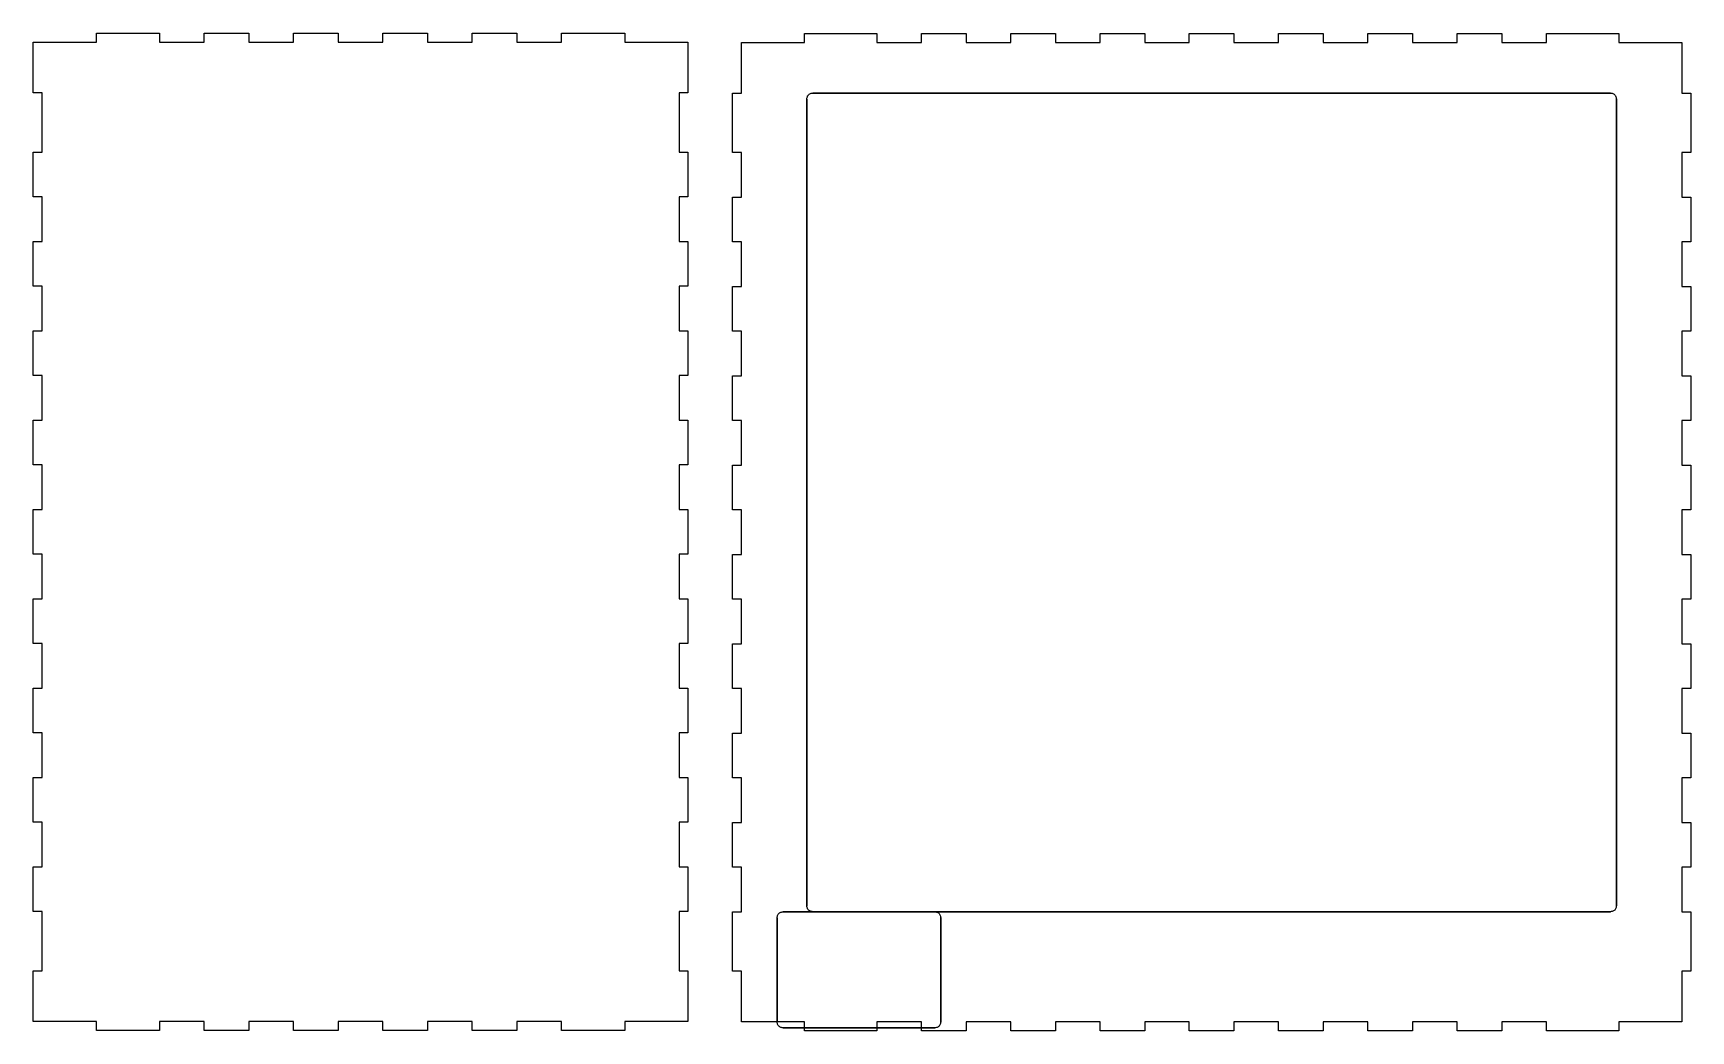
# Model space of a CAD drawing. Extents: x 37 to 594, y 53 to 388.
import ezdxf

# ---------------------------------------------------------------- set-up
doc = ezdxf.new("R2010")
doc.units = 0
doc.layers.add('Layer_1', color=7, linetype='CONTINUOUS')

msp = doc.modelspace()

# ---------------------------------------------------------------- linework, layer by layer
at = {"layer": 'Layer_1', "color": 7}
for points in [[(256.967668, 303.234113), (253.967665, 303.234113), (253.967665, 288.234102), (256.967668, 288.234102), (256.967668, 273.23409), (253.967665, 273.23409), (253.967665, 258.234079), (256.967668, 258.234079), (256.967668, 243.234068), (253.967665, 243.234068), (253.967665, 228.234056), (256.967668, 228.234056), (256.967668, 213.234045), (253.967665, 213.234045), (253.967665, 198.234033), (256.967668, 198.234033), (256.967668, 183.234022), (253.967665, 183.234022), (253.967665, 168.23401), (256.967668, 168.23401), (256.967668, 153.233999), (253.967665, 153.233999), (253.967665, 138.233988), (256.967668, 138.233988), (256.967668, 123.233976), (253.967665, 123.233976), (253.967665, 108.233965), (256.967668, 108.233965), (256.967668, 93.233967), (253.967665, 93.233967), (253.967665, 73.233924), (256.967668, 73.233924), (256.967668, 56.233931), (235.717649, 56.233931), (235.717649, 53.233937), (214.467628, 53.233937), (214.467628, 56.233931), (199.467614, 56.233931), (199.467614, 53.233937), (184.467603, 53.233937), (184.467603, 56.233931), (169.467586, 56.233931), (169.467586, 53.233937), (154.467572, 53.233937), (154.467572, 56.233931), (139.467558, 56.233931), (139.467558, 53.233937), (124.467547, 53.233937), (124.467547, 56.233931), (109.467531, 56.233931), (109.467531, 53.233937), (94.46752, 53.233937), (94.46752, 56.233931), (79.467503, 56.233931), (79.467503, 53.233937), (58.217486, 53.233937), (58.217486, 56.233931), (36.967465, 56.233931), (36.967465, 73.233924), (39.967468, 73.233924), (39.967468, 93.233967), (36.967465, 93.233967), (36.967465, 108.233965), (39.967468, 108.233965), (39.967468, 123.233976), (36.967465, 123.233976), (36.967465, 138.233988), (39.967468, 138.233988), (39.967468, 153.233999), (36.967465, 153.233999), (36.967465, 168.23401), (39.967468, 168.23401), (39.967468, 183.234022), (36.967465, 183.234022), (36.967465, 198.234033), (39.967468, 198.234033), (39.967468, 213.234045), (36.967465, 213.234045), (36.967465, 228.234056), (39.967468, 228.234056), (39.967468, 243.234068), (36.967465, 243.234068), (36.967465, 258.234079), (39.967468, 258.234079), (39.967468, 273.23409), (36.967465, 273.23409), (36.967465, 288.234102), (39.967468, 288.234102), (39.967468, 303.234113), (36.967465, 303.234113), (36.967465, 318.234125), (39.967468, 318.234125), (39.967468, 333.234136), (36.967465, 333.234136), (36.967465, 348.234148), (39.967468, 348.234148), (39.967468, 368.234163), (36.967465, 368.234163), (36.967465, 385.234176), (58.217486, 385.234176), (58.217486, 388.234178), (79.467503, 388.234178), (79.467503, 385.234176), (94.46752, 385.234176), (94.46752, 388.234178), (109.467531, 388.234178), (109.467531, 385.234176), (124.467547, 385.234176), (124.467547, 388.234178), (139.467558, 388.234178), (139.467558, 385.234176), (154.467572, 385.234176), (154.467572, 388.234178), (169.467586, 388.234178), (169.467586, 385.234176), (184.467603, 385.234176), (184.467603, 388.234178), (199.467614, 388.234178), (199.467614, 385.234176), (214.467628, 385.234176), (214.467628, 388.234178), (235.717649, 388.234178), (235.717649, 385.234176), (256.967668, 385.234176), (256.967668, 368.234163), (253.967665, 368.234163), (253.967665, 348.234148), (256.967668, 348.234148), (256.967668, 333.234136), (253.967665, 333.234136), (253.967665, 318.234125), (256.967668, 318.234125), (256.967668, 303.234113)], [(350.405646, 385.118292), (365.405662, 385.118292), (365.405662, 388.118295), (380.405674, 388.118295), (380.405674, 385.118292), (395.405686, 385.118292), (395.405686, 388.118295), (410.405696, 388.118295), (410.405696, 385.118292), (425.405711, 385.118292), (425.405711, 388.118295), (440.40572, 388.118295), (440.40572, 385.118292), (455.405736, 385.118292), (455.405736, 388.118295), (470.405748, 388.118295), (470.405748, 385.118292), (485.40576, 385.118292), (485.40576, 388.118295), (500.405773, 388.118295), (500.405773, 385.118292), (515.405785, 385.118292), (515.405785, 388.118295), (530.405797, 388.118295), (530.405797, 385.118292), (545.40581, 385.118292), (545.40581, 388.118295), (569.655841, 388.118295), (569.655841, 385.118292), (590.905848, 385.118292), (590.905848, 368.118278), (593.905842, 368.118278), (593.905842, 348.118262), (590.905848, 348.118262), (590.905848, 333.11825), (593.905842, 333.11825), (593.905842, 318.118237), (590.905848, 318.118237), (590.905848, 303.118225), (593.905842, 303.118225), (593.905842, 288.118213), (590.905848, 288.118213), (590.905848, 273.1182), (593.905842, 273.1182), (593.905842, 258.118188), (590.905848, 258.118188), (590.905848, 243.118176), (593.905842, 243.118176), (593.905842, 228.118163), (590.905848, 228.118163), (590.905848, 213.118151), (593.905842, 213.118151), (593.905842, 198.118139), (590.905848, 198.118139), (590.905848, 183.118126), (593.905842, 183.118126), (593.905842, 168.118114), (590.905848, 168.118114), (590.905848, 153.118102), (593.905842, 153.118102), (593.905842, 138.118089), (590.905848, 138.118089), (590.905848, 123.118077), (593.905842, 123.118077), (593.905842, 108.118065), (590.905848, 108.118065), (590.905848, 93.118066), (593.905842, 93.118066), (593.905842, 73.118022), (590.905848, 73.118022), (590.905848, 56.118028), (569.655841, 56.118028), (569.655841, 53.118034), (545.40581, 53.118034), (545.40581, 56.118028), (530.405797, 56.118028), (530.405797, 53.118034), (515.405785, 53.118034), (515.405785, 56.118028), (500.405773, 56.118028), (500.405773, 53.118034), (485.40576, 53.118034), (485.40576, 56.118028), (470.405748, 56.118028), (470.405748, 53.118034), (455.405736, 53.118034), (455.405736, 56.118028), (440.40572, 56.118028), (440.40572, 53.118034), (425.405711, 53.118034), (425.405711, 56.118028), (410.405696, 56.118028), (410.405696, 53.118034), (395.405686, 53.118034), (395.405686, 56.118028), (380.405674, 56.118028), (380.405674, 53.118034), (365.405662, 53.118034), (365.405662, 56.118028), (350.405646, 56.118028), (350.405646, 53.118034), (335.405637, 53.118034), (335.405637, 56.118028), (320.405625, 56.118028), (320.405625, 53.118034), (296.155603, 53.118034), (296.155603, 56.118028), (274.905586, 56.118028), (274.905586, 73.118022), (271.905583, 73.118022), (271.905583, 93.118066), (274.905586, 93.118066), (274.905586, 108.118065), (271.905583, 108.118065), (271.905583, 123.118077), (274.905586, 123.118077), (274.905586, 138.118089), (271.905583, 138.118089), (271.905583, 153.118102), (274.905586, 153.118102), (274.905586, 168.118114), (271.905583, 168.118114), (271.905583, 183.118126), (274.905586, 183.118126), (274.905586, 198.118139), (271.905583, 198.118139), (271.905583, 213.118151), (274.905586, 213.118151), (274.905586, 228.118163), (271.905583, 228.118163), (271.905583, 243.118176), (274.905586, 243.118176), (274.905586, 258.118188), (271.905583, 258.118188), (271.905583, 273.1182), (274.905586, 273.1182), (274.905586, 288.118213), (271.905583, 288.118213), (271.905583, 303.118225), (274.905586, 303.118225), (274.905586, 318.118237), (271.905583, 318.118237), (271.905583, 333.11825), (274.905586, 333.11825), (274.905586, 348.118262), (271.905583, 348.118262), (271.905583, 368.118278), (274.905586, 368.118278), (274.905586, 385.118292), (296.155603, 385.118292), (296.155603, 388.118295), (320.405625, 388.118295), (320.405625, 385.118292), (335.405637, 385.118292), (335.405637, 388.118295), (350.405646, 388.118295), (350.405646, 385.118292)], [(298.905605, 368.118278), (566.90584, 368.118278)], [(298.905605, 368.118278), (298.905605, 368.118278)], [(296.905603, 95.118034), (296.905603, 366.118276)], [(568.905836, 366.118276), (568.905836, 95.118034)], [(286.905596, 56.117999), (286.905596, 91.118042)], [(288.905597, 93.118038), (339.905639, 93.118038)], [(288.905597, 93.118038), (288.905597, 93.118038)], [(566.90584, 93.118038), (298.905605, 93.118038)], [(341.905641, 91.118042), (341.905641, 56.117999)], [(339.905639, 54.118003), (288.905597, 54.118003)]]:
    msp.add_lwpolyline(points, close=True, dxfattribs=at)
for points, knots in [([(296.905603, 366.118276), (296.960182, 366.469281), (297.067599, 367.160105), (297.863776, 367.956282), (298.5546, 368.063699), (298.905605, 368.118278)], [0, 0, 0, 0, 1.046992, 2.060618, 3.10761, 3.10761, 3.10761, 3.10761]), ([(566.90584, 368.118278), (567.256845, 368.0637), (567.947669, 367.956283), (568.743843, 367.160104), (568.851258, 366.469281), (568.905836, 366.118276)], [0, 0, 0, 0, 1.046993, 2.060615, 3.107607, 3.107607, 3.107607, 3.107607]), ([(298.905605, 93.118038), (298.5546, 93.172618), (297.863775, 93.280038), (297.067602, 94.076214), (296.960183, 94.767034), (296.905603, 95.118034)], [0, 0, 0, 0, 1.046993, 2.060621, 3.107601, 3.107601, 3.107601, 3.107601]), ([(568.905836, 95.118034), (568.851257, 94.767034), (568.743839, 94.076215), (567.947669, 93.280037), (567.256845, 93.172618), (566.90584, 93.118038)], [0, 0, 0, 0, 1.04698, 2.060605, 3.107598, 3.107598, 3.107598, 3.107598]), ([(286.905596, 91.118042), (286.960174, 91.469048), (287.06759, 92.159871), (287.863769, 92.956045), (288.554592, 93.063461), (288.905597, 93.118038)], [0, 0, 0, 0, 1.046993, 2.060615, 3.107607, 3.107607, 3.107607, 3.107607]), ([(339.905639, 93.118038), (340.256644, 93.063461), (340.947467, 92.956045), (341.743646, 92.159871), (341.851063, 91.469048), (341.905641, 91.118042)], [0, 0, 0, 0, 1.046992, 2.060615, 3.107607, 3.107607, 3.107607, 3.107607]), ([(288.905597, 54.118003), (288.554592, 54.172583), (287.863768, 54.280003), (287.067595, 55.076179), (286.960175, 55.766999), (286.905596, 56.117999)], [0, 0, 0, 0, 1.046993, 2.060621, 3.107601, 3.107601, 3.107601, 3.107601]), ([(341.905641, 56.117999), (341.851062, 55.766999), (341.743642, 55.076179), (340.947469, 54.280003), (340.256645, 54.172583), (339.905639, 54.118003)], [0, 0, 0, 0, 1.04698, 2.060608, 3.107601, 3.107601, 3.107601, 3.107601])]:
    msp.add_open_spline(points, degree=3, knots=knots, dxfattribs=at)

doc.saveas('drawing.dxf')
